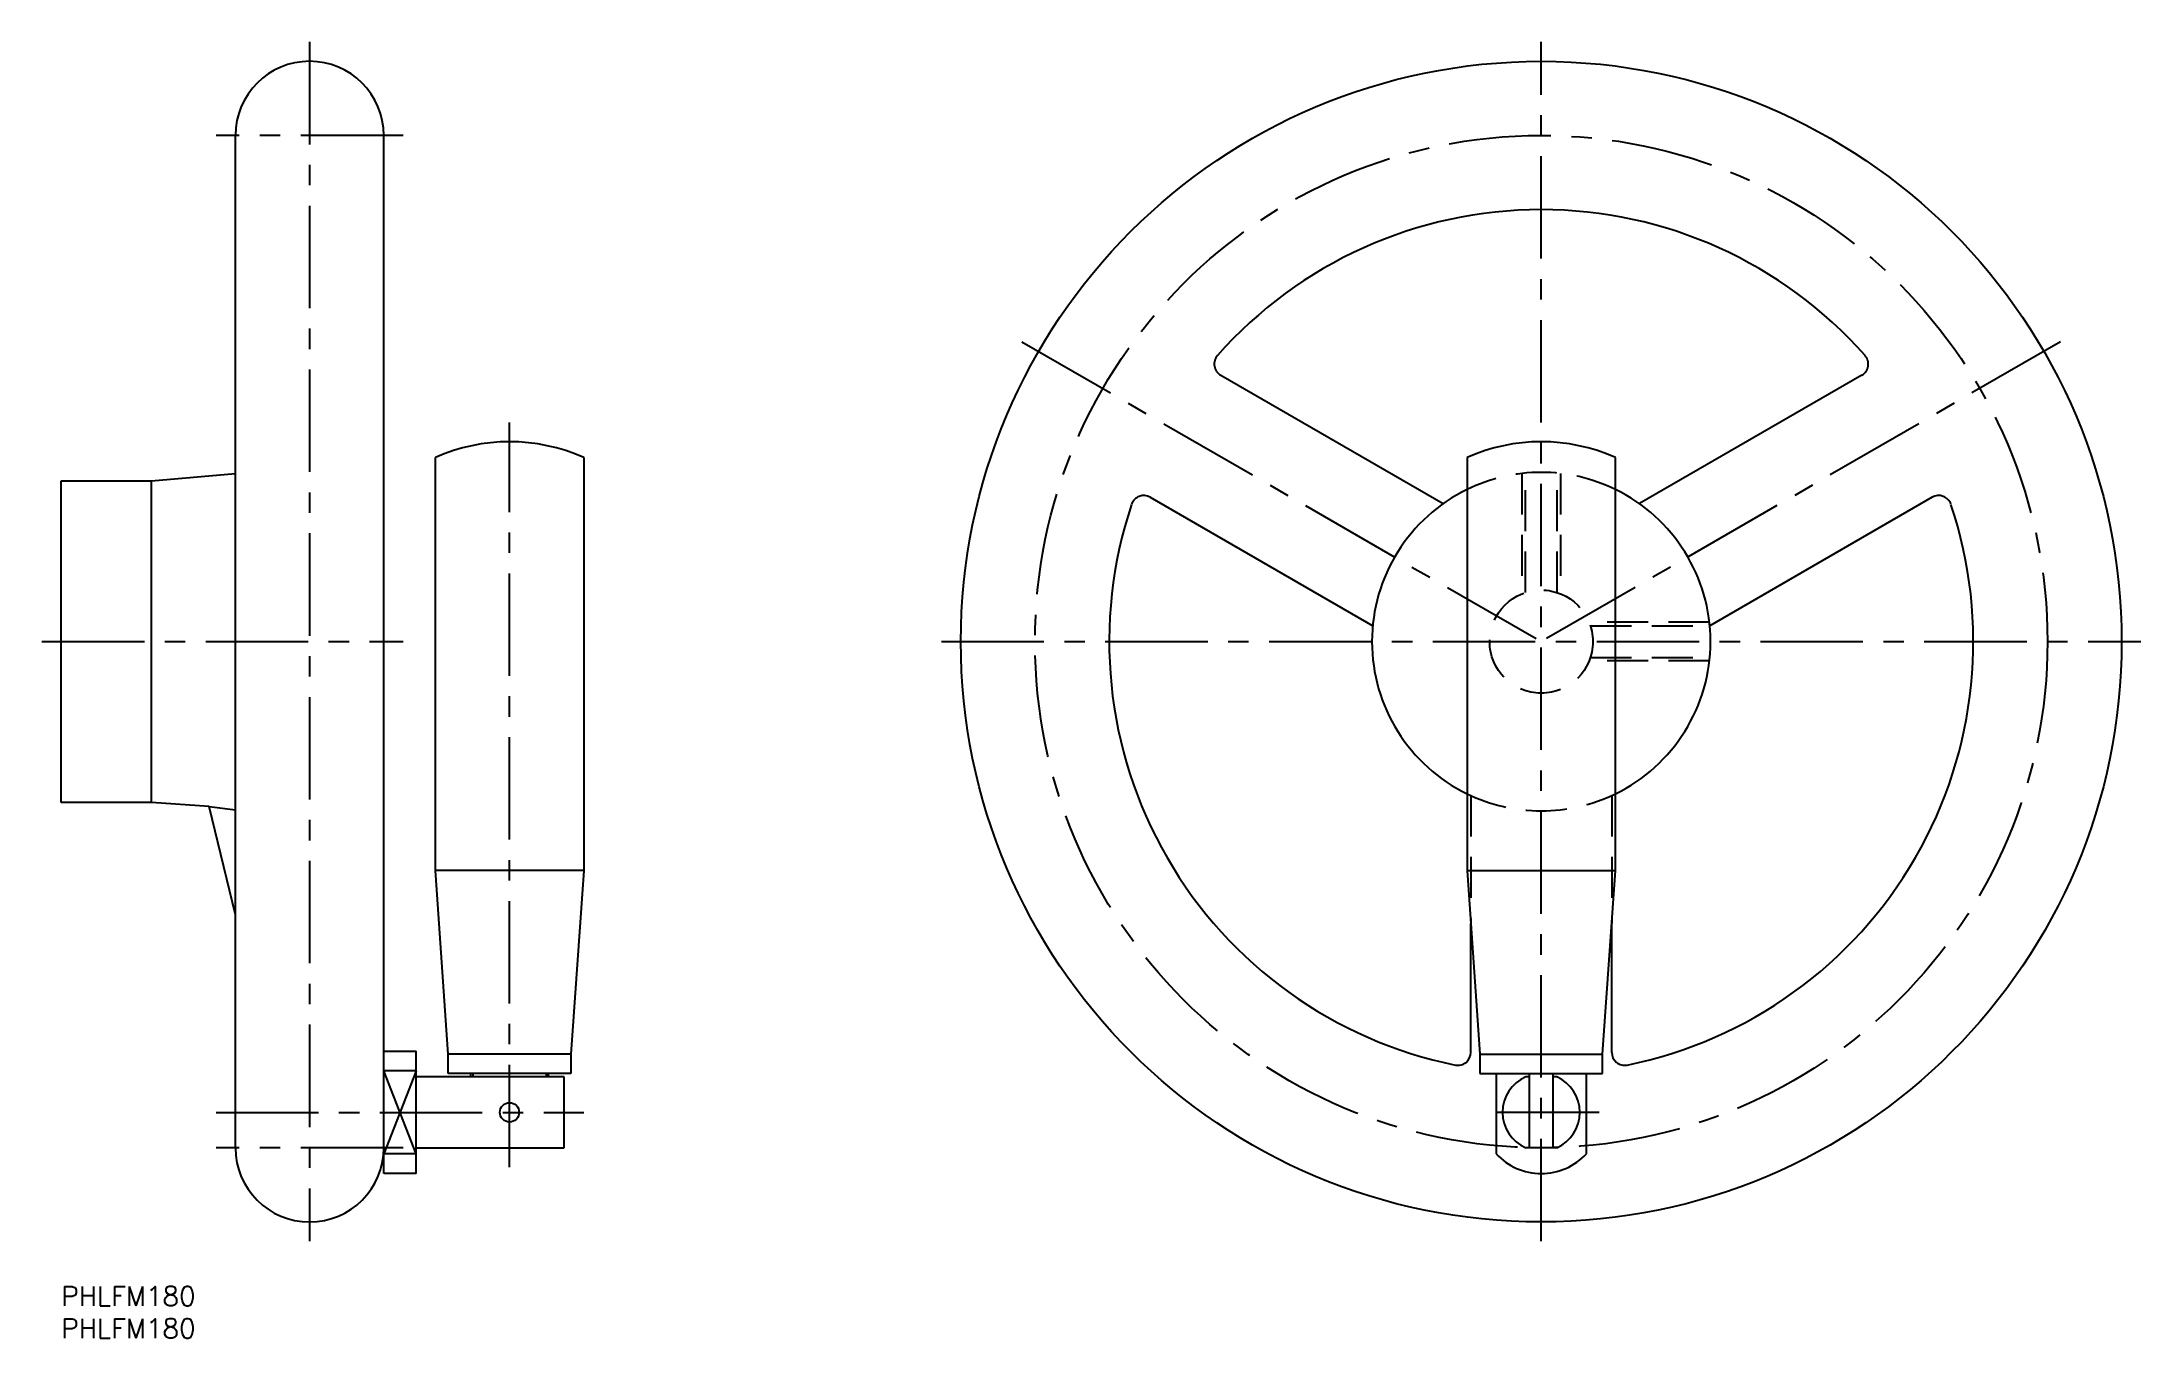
# Model space of a CAD drawing. Extents: x -3 to 322, y -8 to 193.
import ezdxf

# ---------------------------------------------------------------- set-up
doc = ezdxf.new("R2010")
doc.units = 0
doc.header["$LTSCALE"] = 0.5
doc.linetypes.add('CENTER', pattern=[50.8, 31.75, -6.35, 6.35, -6.35])
doc.linetypes.add('DASHED', pattern=[19.05, 12.7, -6.35])
for name, color, linetype in [('MSM_CENTER', 1, 'CENTER'), ('MSM_CONTINUOUS', 7, 'CONTINUOUS'), ('MSM_DASHED', 4, 'DASHED'), ('MSM_NARROW', 5, 'CONTINUOUS'), ('MSM_PART_NUMBER', 7, 'CONTINUOUS')]:
    doc.layers.add(name, color=color, linetype=linetype)
doc.styles.get("Standard").update_dxf_attribs({"font": 'txt.shx', "height": 3, "bigfont": 'bigfont.shx'})

# ---------------------------------------------------------------- blocks, each defined once
blk = doc.blocks.new('*U12')
at = {"layer": 'MSM_PART_NUMBER'}
blk.add_text('PHLFM180', height=3, dxfattribs=at).set_placement((0, -3))
blk = doc.blocks.new('*U13')
at = {"layer": 'MSM_PART_NUMBER'}
blk.add_text('PHLFM180', height=3, dxfattribs=at).set_placement((0, -8))

msp = doc.modelspace()

# ---------------------------------------------------------------- linework, layer by layer
at = {"layer": 'MSM_CENTER'}
for p, q in [((38.5, 193), (38.5, 7)), ((229.49, 7), (229.49, 193)), ((53, 178.5), (24, 178.5)), ((148.95, 146.5), (229.49, 100)), ((310.03, 146.5), (229.49, 100)), ((69.5, 18.5), (69.5, 134)), ((-3, 100), (53, 100)), ((136.49, 100), (322.49, 100)), ((24, 27), (81, 27)), ((238.49, 27), (220.49, 27)), ((53, 21.5), (24, 21.5))]:
    msp.add_line(p, q, dxfattribs=at)
msp.add_circle((229.49, 100), 78.5, dxfattribs=at)
at = {"layer": 'MSM_CONTINUOUS'}
for p, q in [((27, 21.5), (27, 178.5)), ((50, 17.5), (50, 178.5)), ((179.79, 141.31), (214.29, 121.4)), ((279.2, 141.31), (244.7, 121.4)), ((58, 64.5), (58, 128.55)), ((81, 128.55), (81, 64.5)), ((217.99, 128.55), (217.99, 64.5)), ((240.99, 64.5), (240.99, 128.55)), ((0, 75.05), (0, 124.95)), ((0, 124.95), (14, 124.95)), ((14, 124.95), (27, 126.07)), ((14, 75.05), (14, 124.95)), ((168.86, 122.39), (203.36, 102.47)), ((290.12, 122.39), (255.63, 102.47)), ((14, 75.05), (0, 75.05)), ((22.94, 74.41), (14, 75.05)), ((27, 57.61), (22.94, 74.41)), ((22.94, 74.41), (27, 73.93)), ((60, 36), (58, 64.5)), ((81, 64.5), (58, 64.5)), ((81, 64.5), (79, 36)), ((217.99, 64.5), (219.99, 36)), ((217.99, 64.5), (240.99, 64.5)), ((238.99, 36), (240.99, 64.5)), ((218.57, 36.3), (218.57, 56.31)), ((240.42, 36.3), (240.42, 56.31)), ((50, 36.5), (55, 36.5)), ((55, 17.5), (55, 36.5)), ((60, 33), (60, 36)), ((79, 36), (60, 36)), ((79, 36), (79, 33)), ((219.99, 36), (219.99, 33)), ((219.99, 36), (238.99, 36)), ((238.99, 33), (238.99, 36)), ((55, 33.42), (50, 33.42)), ((79, 33), (60, 33)), ((63.5, 32.5), (63.5, 33)), ((63.79, 33), (63.79, 32.5)), ((75.21, 32.5), (75.21, 33)), ((75.5, 33), (75.5, 32.5)), ((219.99, 33), (238.99, 33)), ((222.49, 33), (222.49, 20.58)), ((227.64, 33), (227.64, 21.5)), ((231.34, 21.5), (231.34, 33)), ((236.49, 20.58), (236.49, 33)), ((78, 32.5), (55, 32.5)), ((78, 21.5), (78, 32.5)), ((227.64, 32.5), (227.1, 32.5)), ((231.89, 32.5), (231.34, 32.5)), ((55, 20.58), (50, 20.58)), ((55, 21.5), (78, 21.5)), ((231.89, 21.5), (227.1, 21.5)), ((55, 17.5), (50, 17.5))]:
    msp.add_line(p, q, dxfattribs=at)
for centre, radius in [((229.49, 100), 90), ((69.5, 27), 1.5)]:
    msp.add_circle(centre, radius, dxfattribs=at)
for centre, radius, start, end in [((38.5, 178.5), 11.5, 0, 180), ((229.49, 100), 67, 41.4695, 138.5305), ((180.79, 143.04), 2, 138.5305, 240), ((278.2, 143.04), 2, 300, 41.4695), ((69.5, 102.8), 28.2, 65.9332, 114.0668), ((229.49, 102.8), 28.2, 65.9332, 114.0668), ((229.49, 100), 67, 161.4695, 258.5305), ((167.86, 120.66), 2, 60, 161.4695), ((229.49, 100), 26.25, 115.9824, 244.0176), ((229.49, 100), 26.25, 295.9824, 64.0176), ((229.49, 100), 67, 281.4695, 18.5305), ((291.12, 120.66), 2, 18.5305, 120), ((216.57, 36.3), 2, 258.5305, 0), ((242.42, 36.3), 2, 180, 281.4695), ((229.49, 27), 6, 113.5565, 246.4435), ((229.49, 27), 6, 293.5565, 66.4435), ((38.5, 21.5), 11.5, 180, 0), ((229.49, 27), 9.5, 222.5369, 317.4631)]:
    msp.add_arc(centre, radius, start, end, dxfattribs=at)
at = {"layer": 'MSM_DASHED'}
for p, q in [((226.49, 126.08), (226.49, 107.42)), ((227.04, 107.61), (227.04, 126.13)), ((231.95, 107.61), (231.95, 126.13)), ((232.49, 126.08), (232.49, 107.42)), ((255.57, 103), (236.91, 103)), ((237.11, 102.46), (255.63, 102.46)), ((255.57, 97), (236.91, 97)), ((237.11, 97.54), (255.63, 97.54)), ((218.57, 76.13), (218.57, 56.31)), ((240.42, 76.13), (240.42, 56.31))]:
    msp.add_line(p, q, dxfattribs=at)
msp.add_circle((229.49, 100), 8, dxfattribs=at)
for start, end in [(64.0176, 115.9824), (244.0176, 295.9824)]:
    msp.add_arc((229.49, 100), 26.25, start, end, dxfattribs=at)
at = {"layer": 'MSM_NARROW'}
for p, q in [((55, 20.58), (50, 33.42)), ((55, 33.42), (50, 20.58))]:
    msp.add_line(p, q, dxfattribs=at)

# ---------------------------------------------------------------- block references
at = {"layer": 'MSM_CONTINUOUS'}
for name in ['*U12', '*U13']:
    msp.add_blockref(name, (0, 0), dxfattribs=at)

doc.saveas('drawing.dxf')
